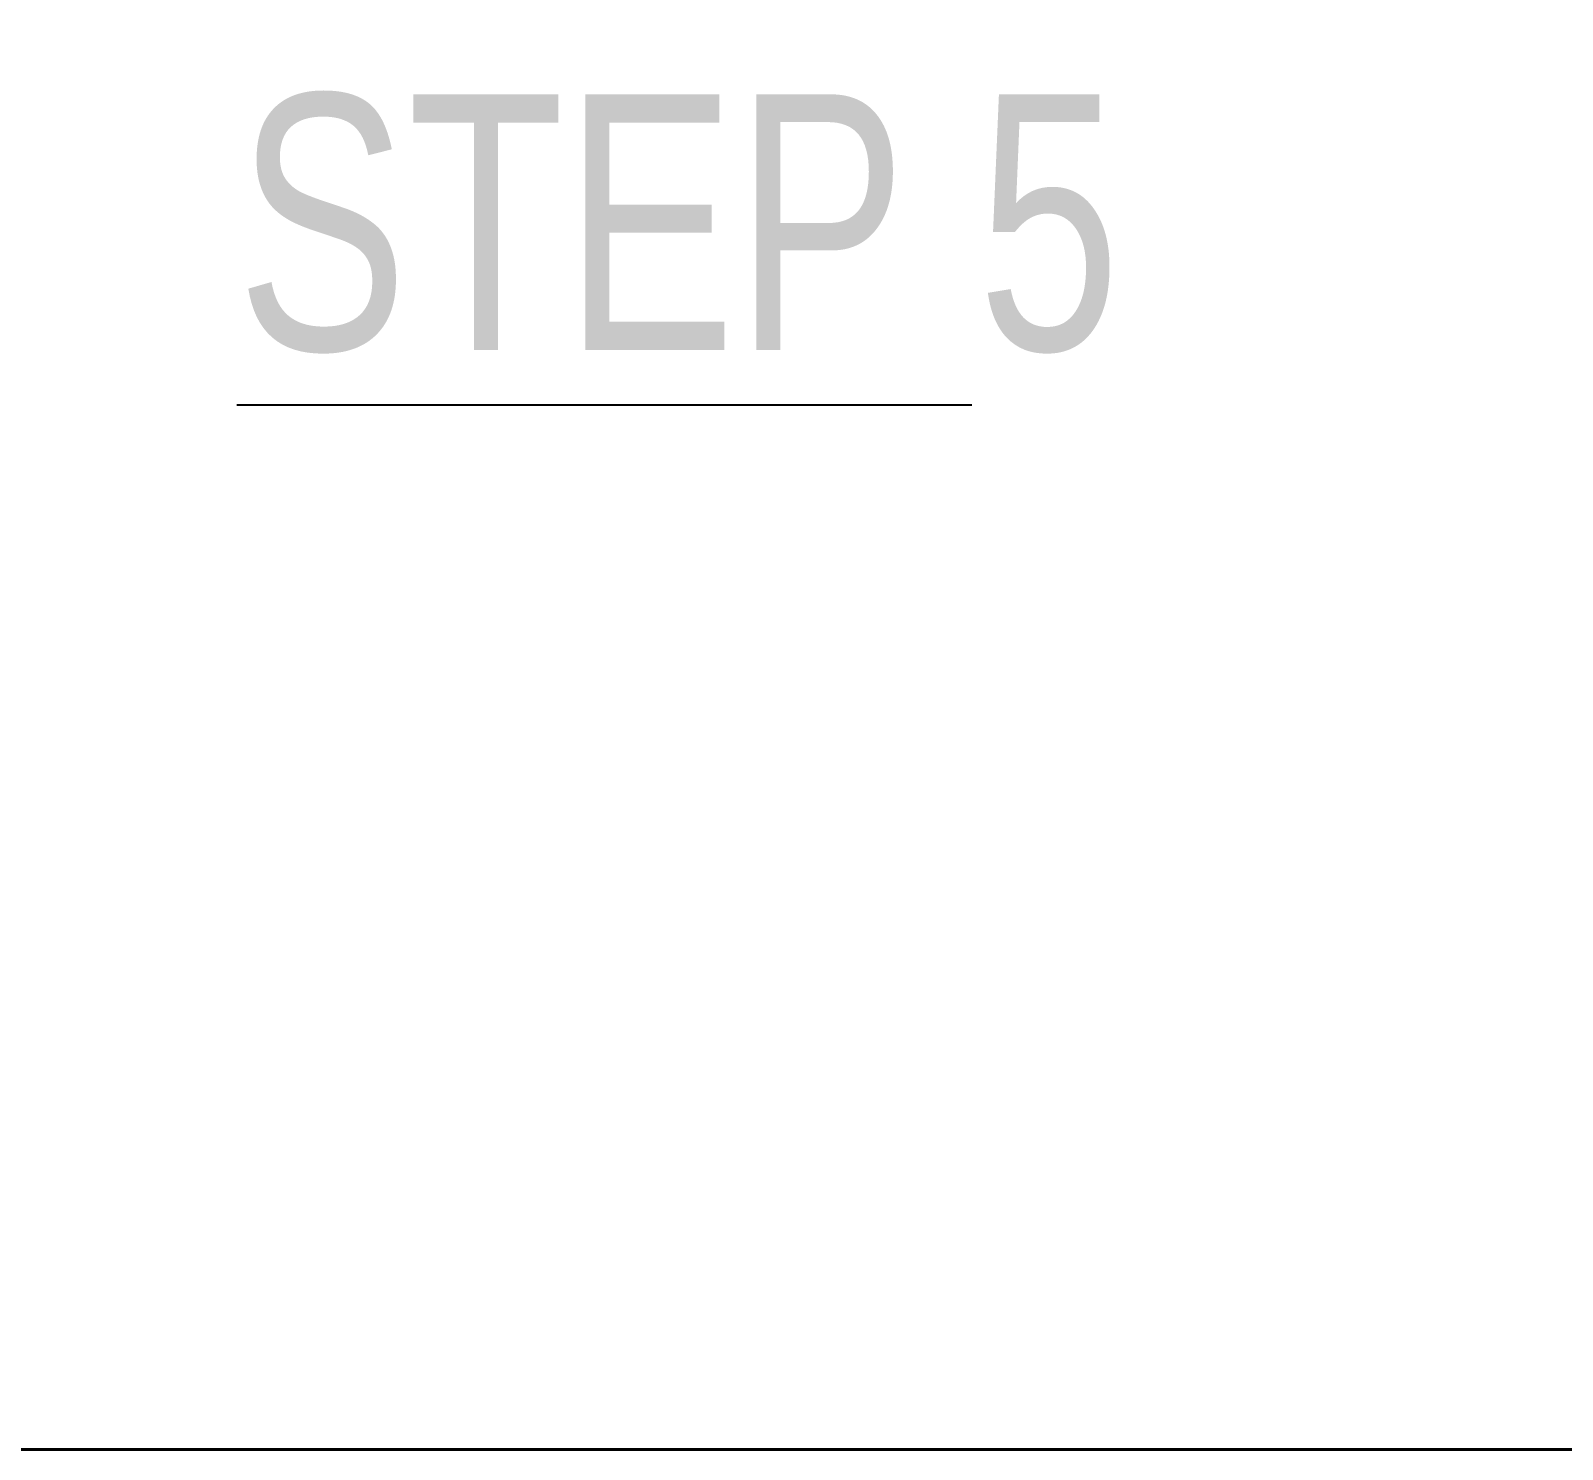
# Model space of a CAD drawing. Header units: inches. Extents: x -9 to 49, y -7 to 10.3.
# Drawn here: x 24.818 to 25.796, y 0.48 to 1.386 of the extents above; entities that cross this region are included whole.
import ezdxf

# ---------------------------------------------------------------- set-up
doc = ezdxf.new("R2010")
doc.units = ezdxf.units.IN
doc.header["$MEASUREMENT"] = 0
doc.layers.add('A-Anno-Titl-Otln', color=7, linetype='Continuous')
doc.layers.add('A-ANNO-TXT', color=7, linetype='Continuous')

# ---------------------------------------------------------------- blocks, each defined once
blk = doc.blocks.new('block 683')
at = {"color": 7, "lineweight": 35}
blk.add_lwpolyline([(23.83951, 0.48046), (23.83951, 9.15196), (31.10649, 9.15196), (31.10649, 0.48046), (23.83951, 0.48046)], dxfattribs=at)
blk = doc.blocks.new('block 806')
at = {"layer": 'A-ANNO-TXT', "color": 7, "lineweight": 25}
blk.add_lwpolyline([(24.94957, 1.14753), (25.41913, 1.14753)], dxfattribs=at)
at = {"layer": 'A-ANNO-TXT', "color": 7, "insert": (24.94957, 1.18019), "char_height": 0.1633149, "attachment_point": 7}
blk.add_mtext('\\fMyriad Pro|b0|i0|c0|p34;\\W0.75;STEP 5', dxfattribs=at)
blk = doc.blocks.new('block 873')
at = {"layer": 'A-Anno-Titl-Otln', "color": 7, "lineweight": 35}
blk.add_lwpolyline([(23.83951, 0.48046), (31.10649, 0.48046)], dxfattribs=at)

msp = doc.modelspace()

# ---------------------------------------------------------------- block references
msp.add_blockref('block 683', (0, 0))
at = {"layer": 'A-Anno-Titl-Otln'}
msp.add_blockref('block 873', (0, 0), dxfattribs=at)
at = {"layer": 'A-ANNO-TXT'}
msp.add_blockref('block 806', (0, 0), dxfattribs=at)

doc.saveas('drawing.dxf')
